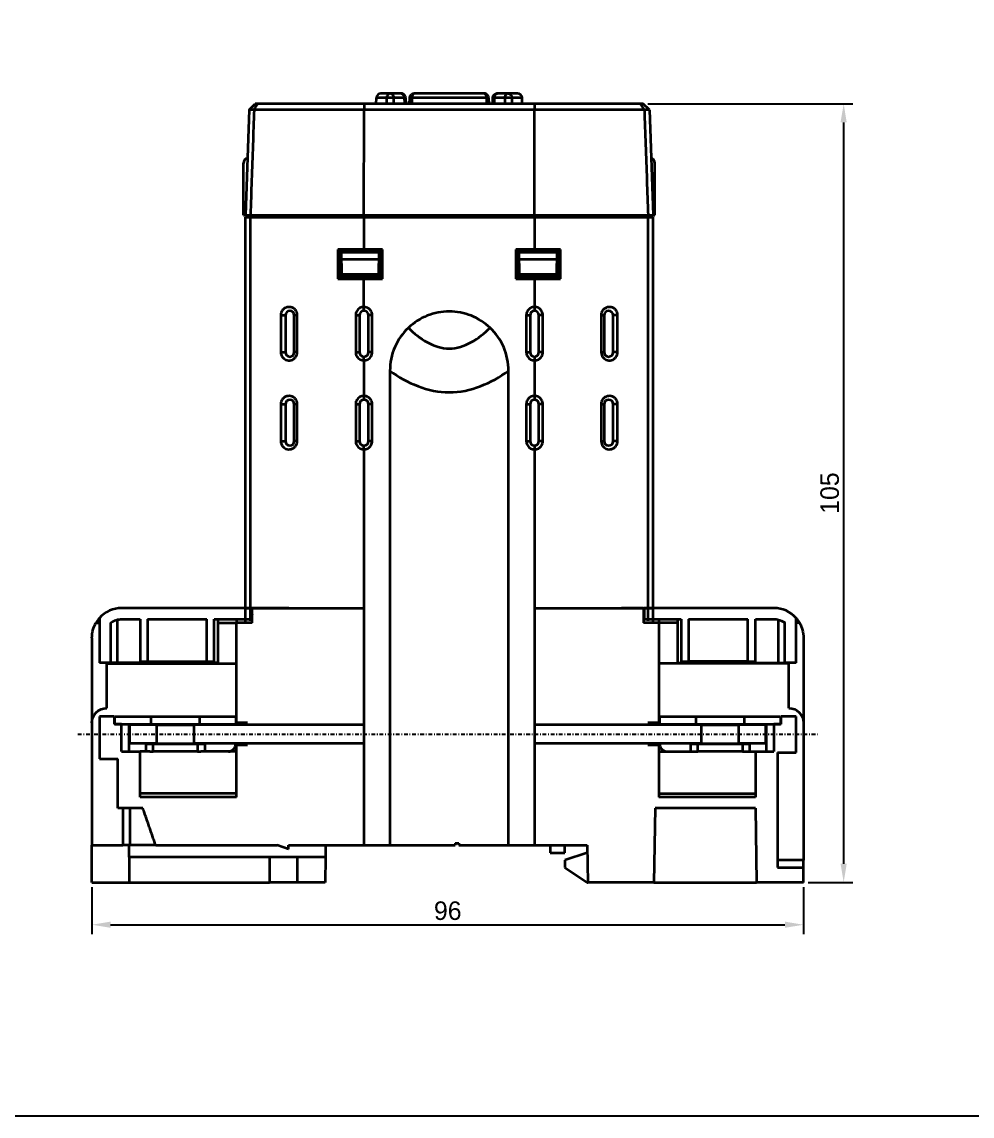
# Model space of a CAD drawing. Header units: millimetres. Extents: x 58 to 898, y 43 to 722.
# Drawn here: x 612.5 to 740.7, y 42.7 to 190.2 of the extents above; entities that cross this region are included whole.
import ezdxf

# ---------------------------------------------------------------- set-up
doc = ezdxf.new("R2010")
doc.units = ezdxf.units.MM
doc.linetypes.add('CENTER', pattern=[2, 1.25, -0.25, 0.25, -0.25])
doc.linetypes.add('DASHDOT', pattern=[1, 0.5, -0.25, 0, -0.25])
for name, color, linetype in [('1', 1, 'CENTER'), ('3', 3, 'Continuous'), ('4', 133, 'Continuous'), ('55', 5, 'Continuous')]:
    doc.layers.add(name, color=color, linetype=linetype)
doc.styles.get("Standard").update_dxf_attribs({"font": 'BareunDotumPro1.ttf'})
doc.dimstyles.new('ISO-25', dxfattribs={"dimtxt": 2.5, "dimasz": 2.5, "dimexe": 1.25, "dimexo": 0.625, "dimtad": 1, "dimtxsty": 'Standard', "dimcen": 2.5, "dimadec": 0, "dimazin": 0, "dimtfac": 1, "dimtmove": 0, "dimatfit": 3, "dimfxl": 0, "dimarcsym": 0})

# ---------------------------------------------------------------- blocks, each defined once
blk = doc.blocks.new('*D152')
at = {"color": 0, "lineweight": -2}
for p, q in [((621.94, 73.57), (621.94, 67.23)), ((717.94, 73.57), (717.94, 67.23)), ((624.44, 68.48), (715.44, 68.48))]:
    blk.add_line(p, q, dxfattribs=at)
at = {"color": 0}
for points in [[(624.44, 68.9), (624.44, 68.07), (621.94, 68.48)], [(715.44, 68.07), (715.44, 68.9), (717.94, 68.48)]]:
    blk.add_solid(points, dxfattribs=at)
at = {"layer": 'Defpoints', "color": 0}
for p in [(621.94, 74.2), (717.94, 74.2), (717.94, 68.48)]:
    blk.add_point(p, dxfattribs=at)
at = {"color": 0, "insert": (669.94, 70.36), "char_height": 2.5, "attachment_point": 5}
blk.add_mtext('96', dxfattribs=at)
blk = doc.blocks.new('*D153')
at = {"color": 0, "lineweight": -2}
for p, q in [((696.94, 179.2), (724.61, 179.2)), ((723.36, 76.7), (723.36, 176.7)), ((718.56, 74.2), (724.61, 74.2))]:
    blk.add_line(p, q, dxfattribs=at)
at = {"color": 0}
for points in [[(723.77, 176.7), (722.94, 176.7), (723.36, 179.2)], [(722.94, 76.7), (723.77, 76.7), (723.36, 74.2)]]:
    blk.add_solid(points, dxfattribs=at)
at = {"layer": 'Defpoints', "color": 0}
for p in [(696.32, 179.2), (723.36, 179.2), (717.94, 74.2)]:
    blk.add_point(p, dxfattribs=at)
at = {"color": 0, "insert": (721.48, 126.7), "char_height": 2.5, "attachment_point": 5, "rotation": 90}
blk.add_mtext('105', dxfattribs=at)

msp = doc.modelspace()

# ---------------------------------------------------------------- linework, layer by layer
at = {"color": 0, "linetype": 'ByBlock', "lineweight": 35}
for p, q in [((663.647, 180.595), (660.913, 180.595)), ((674.856, 180.595), (665.424, 180.595)), ((679.367, 180.595), (676.632, 180.595)), ((643.136, 178.396), (643.964, 179.195)), ((696.316, 179.195), (643.964, 179.195)), ((658.645, 179.195), (658.645, 178.396)), ((660.292, 179.195), (660.313, 180.011)), ((661.694, 180.011), (660.313, 180.011)), ((664.071, 180.011), (662.633, 180.011)), ((664.247, 180.015), (664.273, 179.195)), ((664.789, 179.195), (664.824, 180.021)), ((675.162, 180.011), (665.117, 180.011)), ((675.455, 180.021), (675.49, 179.195)), ((676.006, 179.195), (676.032, 180.015)), ((677.646, 180.011), (676.208, 180.011)), ((679.966, 180.011), (678.586, 180.011)), ((679.988, 179.195), (679.966, 180.011)), ((681.634, 179.195), (681.634, 178.396)), ((697.144, 178.396), (696.316, 179.195)), ((643.136, 178.396), (642.64, 164.195)), ((643.814, 178.403), (643.136, 178.403)), ((696.466, 178.396), (643.814, 178.396)), ((658.64, 164.195), (658.645, 178.396)), ((681.64, 164.195), (681.634, 178.396)), ((697.144, 178.403), (696.466, 178.403)), ((697.144, 178.396), (697.64, 164.195)), ((642.39, 164.195), (642.39, 171.195)), ((697.89, 164.195), (697.89, 171.195)), ((642.39, 164.195), (697.89, 164.195)), ((642.64, 163.895), (697.64, 163.895)), ((642.64, 109.195), (642.64, 163.895)), ((643.14, 164.195), (643.14, 163.895)), ((643.311, 109.464), (643.311, 163.895)), ((658.64, 163.895), (658.64, 159.545)), ((658.645, 164.195), (658.645, 163.895)), ((681.634, 164.195), (681.634, 163.895)), ((681.64, 163.895), (681.64, 159.245)), ((696.968, 109.464), (696.968, 163.895)), ((697.14, 164.195), (697.14, 163.895)), ((697.64, 109.195), (697.64, 163.895)), ((658.64, 159.545), (655.112, 159.546)), ((655.112, 159.545), (655.112, 155.595)), ((658.64, 159.545), (658.646, 159.246)), ((661.14, 159.545), (658.64, 159.545)), ((660.84, 159.245), (661.14, 159.545)), ((661.14, 155.595), (661.14, 159.545)), ((679.44, 159.245), (679.14, 159.545)), ((679.14, 159.545), (679.14, 155.595)), ((681.64, 159.545), (679.14, 159.545)), ((685.167, 159.546), (681.64, 159.545)), ((685.167, 155.595), (685.167, 159.545)), ((660.84, 159.245), (655.413, 159.245)), ((655.44, 159.245), (655.44, 155.895)), ((655.64, 156.195), (655.586, 159.249)), ((655.587, 159.195), (660.692, 159.195)), ((660.675, 158.195), (655.605, 158.195)), ((660.64, 156.195), (660.693, 159.248)), ((660.84, 155.895), (660.84, 159.245)), ((684.866, 159.245), (679.44, 159.245)), ((679.44, 159.245), (679.44, 155.895)), ((679.64, 156.195), (679.586, 159.248)), ((679.587, 159.195), (684.692, 159.195)), ((684.675, 158.195), (679.605, 158.195)), ((684.64, 156.195), (684.693, 159.249)), ((684.84, 155.895), (684.84, 159.245)), ((655.112, 155.595), (658.64, 155.595)), ((655.413, 155.895), (660.84, 155.895)), ((660.64, 156.195), (655.64, 156.195)), ((658.64, 151.295), (658.64, 155.895)), ((658.64, 155.595), (661.14, 155.595)), ((660.84, 155.895), (661.14, 155.595)), ((679.44, 155.895), (679.14, 155.595)), ((679.14, 155.595), (681.64, 155.595)), ((679.44, 155.895), (684.866, 155.895)), ((684.64, 156.195), (679.64, 156.195)), ((681.64, 155.595), (681.633, 155.895)), ((681.64, 155.595), (681.64, 151.795)), ((681.64, 155.595), (685.167, 155.595)), ((647.417, 150.695), (647.417, 145.695)), ((647.417, 150.695), (648.04, 150.695)), ((648.04, 150.695), (648.04, 145.695)), ((649.24, 145.695), (649.24, 150.695)), ((649.639, 150.695), (649.24, 150.695)), ((649.639, 145.695), (649.639, 150.695)), ((657.518, 150.695), (657.518, 145.695)), ((657.518, 150.695), (658.04, 150.695)), ((658.04, 150.695), (658.04, 145.695)), ((659.24, 145.695), (659.24, 150.695)), ((659.74, 150.695), (659.24, 150.695)), ((659.74, 145.695), (659.74, 150.695)), ((680.54, 150.695), (680.54, 145.695)), ((680.54, 150.695), (681.04, 150.695)), ((681.04, 150.695), (681.04, 145.695)), ((681.64, 151.795), (681.64, 151.295)), ((682.24, 145.695), (682.24, 150.695)), ((682.762, 150.695), (682.24, 150.695)), ((682.762, 145.695), (682.762, 150.695)), ((690.641, 150.695), (690.641, 145.695)), ((690.641, 150.695), (691.04, 150.695)), ((691.04, 150.695), (691.04, 145.695)), ((692.24, 145.695), (692.24, 150.695)), ((692.863, 150.695), (692.24, 150.695)), ((692.863, 145.695), (692.863, 150.695)), ((647.417, 145.695), (648.04, 145.695)), ((649.639, 145.695), (649.24, 145.695)), ((657.518, 145.695), (658.04, 145.695)), ((658.64, 144.596), (658.64, 145.096)), ((659.74, 145.695), (659.24, 145.695)), ((680.54, 145.695), (681.04, 145.695)), ((681.64, 145.095), (681.64, 139.795)), ((682.762, 145.695), (682.24, 145.695)), ((690.641, 145.695), (691.04, 145.695)), ((692.863, 145.695), (692.24, 145.695)), ((658.64, 144.595), (658.64, 139.295)), ((662.14, 143.195), (662.14, 79.195)), ((678.14, 79.195), (678.14, 143.195)), ((681.64, 139.795), (681.64, 139.295)), ((647.417, 138.695), (647.417, 133.695)), ((647.417, 138.695), (648.04, 138.695)), ((648.04, 138.695), (648.04, 133.695)), ((649.24, 133.695), (649.24, 138.695)), ((649.639, 138.695), (649.24, 138.695)), ((649.639, 133.695), (649.639, 138.695)), ((657.518, 138.695), (657.518, 133.695)), ((657.518, 138.695), (658.04, 138.695)), ((658.04, 138.695), (658.04, 133.695)), ((659.24, 133.695), (659.24, 138.695)), ((659.74, 138.695), (659.24, 138.695)), ((659.74, 133.695), (659.74, 138.695)), ((680.54, 138.695), (680.54, 133.695)), ((680.54, 138.695), (681.04, 138.695)), ((681.04, 138.695), (681.04, 133.695)), ((682.24, 133.695), (682.24, 138.695)), ((682.762, 138.695), (682.24, 138.695)), ((682.762, 133.695), (682.762, 138.695)), ((690.641, 138.695), (690.641, 133.695)), ((690.641, 138.695), (691.04, 138.695)), ((691.04, 138.695), (691.04, 133.695)), ((692.24, 133.695), (692.24, 138.695)), ((692.863, 138.695), (692.24, 138.695)), ((692.863, 133.695), (692.863, 138.695)), ((647.417, 133.695), (648.04, 133.695)), ((649.639, 133.695), (649.24, 133.695)), ((657.518, 133.695), (658.04, 133.695)), ((658.64, 132.596), (658.64, 133.096)), ((659.74, 133.695), (659.24, 133.695)), ((680.54, 133.695), (681.04, 133.695)), ((681.64, 133.095), (681.64, 79.195)), ((682.762, 133.695), (682.24, 133.695)), ((690.641, 133.695), (691.04, 133.695)), ((692.863, 133.695), (692.24, 133.695)), ((658.64, 132.595), (658.64, 79.195)), ((642.64, 111.195), (658.64, 111.195)), ((681.64, 111.195), (697.64, 111.195)), ((627.04, 92.945), (627.04, 95.445)), ((630.69, 95.445), (627.04, 95.445)), ((630.69, 92.945), (630.69, 95.445)), ((630.69, 95.445), (633.19, 95.445)), ((633.19, 95.445), (635.69, 95.445)), ((635.69, 95.445), (635.69, 92.945)), ((658.64, 95.445), (635.69, 95.445)), ((704.19, 95.445), (681.64, 95.445)), ((704.19, 92.945), (704.19, 95.445)), ((704.19, 95.445), (706.69, 95.445)), ((706.69, 95.445), (709.19, 95.445)), ((712.84, 95.445), (709.19, 95.445)), ((709.19, 95.445), (709.19, 92.945)), ((712.84, 92.945), (712.84, 95.445)), ((630.69, 92.945), (627.04, 92.945)), ((630.69, 92.945), (633.19, 92.945)), ((633.19, 92.945), (635.69, 92.945)), ((658.64, 92.945), (635.69, 92.945)), ((704.19, 92.945), (681.64, 92.945)), ((704.19, 92.945), (706.69, 92.945)), ((706.69, 92.945), (709.19, 92.945)), ((712.84, 92.945), (709.19, 92.945))]:
    msp.add_line(p, q, dxfattribs=at)
msp.add_lwpolyline([(57.955, 623.708), (897.871, 623.708), (897.871, 42.67), (57.955, 42.67)], close=True)
for centre, radius, start, end in [((660.913, 179.995), 0.6, 90, 178.5), ((679.367, 179.995), 0.6, 1.5, 90), ((643.09, 171.195), 0.7, 105.06861, 180), ((697.19, 171.195), 0.7, 0, 74.93139), ((648.64, 150.695), 0.6, 0, 180), ((658.64, 150.695), 0.6, 0, 180), ((681.64, 150.695), 0.6, 0, 180), ((691.64, 150.695), 0.6, 0, 180), ((648.64, 145.695), 0.6, 180, 0), ((658.64, 145.695), 0.6, 180, 0), ((681.64, 145.695), 0.6, 180, 0), ((691.64, 145.695), 0.6, 180, 0), ((648.64, 138.695), 0.6, 0, 180), ((658.64, 138.695), 0.6, 0, 180), ((681.64, 138.695), 0.6, 0, 180), ((691.64, 138.695), 0.6, 0, 180), ((648.64, 133.695), 0.6, 180, 0), ((658.64, 133.695), 0.6, 180, 0), ((681.64, 133.695), 0.6, 180, 0), ((691.64, 133.695), 0.6, 180, 0)]:
    msp.add_arc(centre, radius, start, end, dxfattribs=at)
for points, knots in [([(662.209, 180.595), (662.164, 180.595), (662.071, 180.581), (661.944, 180.518), (661.836, 180.42), (661.756, 180.295), (661.707, 180.156), (661.695, 180.059), (661.694, 180.011)], [0, 0, 0, 0, 0.1362438, 0.27555215, 0.4202648, 0.56889873, 0.71616644, 0.85939692, 0.85939692, 0.85939692, 0.85939692]), ([(662.209, 180.595), (662.247, 180.595), (662.325, 180.58), (662.43, 180.516), (662.518, 180.417), (662.583, 180.293), (662.622, 180.155), (662.632, 180.059), (662.633, 180.011)], [0, 0, 0, 0, 0.11270935, 0.23244214, 0.36365291, 0.50497, 0.64955074, 0.79241549, 0.79241549, 0.79241549, 0.79241549]), ([(663.647, 180.595), (663.684, 180.595), (663.76, 180.581), (663.863, 180.52), (663.95, 180.425), (664.017, 180.303), (664.06, 180.162), (664.07, 180.062), (664.071, 180.011)], [0, 0, 0, 0, 0.10995731, 0.22654428, 0.35372959, 0.4924069, 0.64012642, 0.79246253, 0.79246253, 0.79246253, 0.79246253]), ([(664.247, 180.015), (664.245, 180.066), (664.229, 180.168), (664.166, 180.31), (664.069, 180.431), (663.945, 180.524), (663.801, 180.582), (663.698, 180.595), (663.647, 180.595)], [0, 0, 0, 0, 0.15361297, 0.30706427, 0.46046824, 0.61376785, 0.76720807, 0.92080542, 0.92080542, 0.92080542, 0.92080542]), ([(664.824, 180.021), (664.826, 180.072), (664.844, 180.173), (664.907, 180.313), (665.004, 180.433), (665.128, 180.525), (665.271, 180.582), (665.373, 180.595), (665.424, 180.595)], [0, 0, 0, 0, 0.15252289, 0.30494672, 0.45734734, 0.60968183, 0.76210249, 0.91461845, 0.91461845, 0.91461845, 0.91461845]), ([(665.424, 180.595), (665.396, 180.595), (665.336, 180.578), (665.261, 180.512), (665.199, 180.413), (665.153, 180.29), (665.125, 180.153), (665.118, 180.059), (665.117, 180.011)], [0, 0, 0, 0, 0.08272981, 0.17898447, 0.29513429, 0.42873459, 0.57057774, 0.71307655, 0.71307655, 0.71307655, 0.71307655]), ([(674.856, 180.595), (674.883, 180.595), (674.944, 180.578), (675.019, 180.512), (675.081, 180.413), (675.127, 180.29), (675.155, 180.153), (675.162, 180.059), (675.162, 180.011)], [0, 0, 0, 0, 0.08272935, 0.17898362, 0.29513335, 0.42873384, 0.57057733, 0.71307656, 0.71307656, 0.71307656, 0.71307656]), ([(675.455, 180.021), (675.453, 180.072), (675.436, 180.173), (675.372, 180.313), (675.276, 180.433), (675.152, 180.525), (675.009, 180.582), (674.907, 180.595), (674.856, 180.595)], [0, 0, 0, 0, 0.15252293, 0.30494675, 0.45734737, 0.60968184, 0.7621025, 0.91461845, 0.91461845, 0.91461845, 0.91461845]), ([(676.032, 180.015), (676.034, 180.066), (676.051, 180.168), (676.113, 180.31), (676.21, 180.431), (676.334, 180.524), (676.478, 180.582), (676.581, 180.595), (676.632, 180.595)], [0, 0, 0, 0, 0.15361284, 0.30706417, 0.46046817, 0.6137678, 0.76720805, 0.92080542, 0.92080542, 0.92080542, 0.92080542]), ([(676.632, 180.595), (676.596, 180.595), (676.519, 180.581), (676.416, 180.52), (676.329, 180.425), (676.262, 180.303), (676.22, 180.162), (676.209, 180.062), (676.208, 180.011)], [0, 0, 0, 0, 0.10995726, 0.22654436, 0.35372959, 0.49240683, 0.64012653, 0.79246253, 0.79246253, 0.79246253, 0.79246253]), ([(678.07, 180.595), (678.033, 180.595), (677.955, 180.58), (677.849, 180.516), (677.762, 180.417), (677.697, 180.293), (677.657, 180.155), (677.647, 180.059), (677.646, 180.011)], [0, 0, 0, 0, 0.11270879, 0.23244124, 0.36365203, 0.50496935, 0.64955037, 0.7924155, 0.7924155, 0.7924155, 0.7924155]), ([(678.07, 180.595), (678.116, 180.595), (678.208, 180.581), (678.336, 180.518), (678.443, 180.42), (678.524, 180.295), (678.573, 180.156), (678.585, 180.059), (678.586, 180.011)], [0, 0, 0, 0, 0.13624454, 0.27555328, 0.42026591, 0.56889954, 0.71616687, 0.85939691, 0.85939691, 0.85939691, 0.85939691]), ([(643.814, 178.396), (643.87, 178.482), (643.974, 178.663), (644.154, 178.925), (644.271, 179.105), (644.331, 179.196)], [0, 0, 0, 0, 0.30801006, 0.62672901, 0.95240283, 0.95240283, 0.95240283, 0.95240283]), ([(662.633, 180.011), (662.592, 180.013), (662.503, 180.016), (662.363, 180.019), (662.212, 180.021), (662.062, 180.021), (661.921, 180.02), (661.799, 180.017), (661.726, 180.013), (661.694, 180.011)], [0, 0, 0, 0, 0.1233847, 0.26687139, 0.42090585, 0.57515141, 0.71928332, 0.84362951, 0.93994839, 0.93994839, 0.93994839, 0.93994839]), ([(664.247, 180.015), (664.253, 180.02), (664.195, 180.008), (664.162, 180.017), (664.102, 180.012), (664.071, 180.011)], [0, 0, 0, 0, 0.02390993, 0.08355492, 0.17546587, 0.17546587, 0.17546587, 0.17546587]), ([(665.117, 180.011), (665.076, 180.013), (665.005, 180.014), (664.912, 180.022), (664.858, 180.015), (664.829, 180.025), (664.824, 180.021)], [0, 0, 0, 0, 0.1221673, 0.21549198, 0.27375938, 0.2930552, 0.2930552, 0.2930552, 0.2930552]), ([(675.455, 180.021), (675.45, 180.025), (675.421, 180.015), (675.367, 180.022), (675.274, 180.014), (675.203, 180.013), (675.162, 180.011)], [0, 0, 0, 0, 0.01929018, 0.07755288, 0.17086862, 0.29305515, 0.29305515, 0.29305515, 0.29305515]), ([(676.208, 180.011), (676.177, 180.012), (676.117, 180.017), (676.085, 180.008), (676.027, 180.02), (676.033, 180.015)], [0, 0, 0, 0, 0.09189576, 0.15154966, 0.17546559, 0.17546559, 0.17546559, 0.17546559]), ([(678.586, 180.011), (678.554, 180.013), (678.48, 180.017), (678.359, 180.02), (678.218, 180.021), (678.067, 180.021), (677.917, 180.019), (677.776, 180.016), (677.687, 180.013), (677.646, 180.011)], [0, 0, 0, 0, 0.09629911, 0.22064673, 0.36477543, 0.51902036, 0.67305686, 0.81654017, 0.93994838, 0.93994838, 0.93994838, 0.93994838]), ([(696.466, 178.396), (696.409, 178.482), (696.305, 178.663), (696.125, 178.925), (696.008, 179.105), (695.948, 179.196)], [0, 0, 0, 0, 0.30801502, 0.62673392, 0.95240282, 0.95240282, 0.95240282, 0.95240282]), ([(643.814, 178.396), (643.758, 176.816), (643.646, 173.658), (643.478, 168.925), (643.367, 165.771), (643.311, 164.195)], [0, 0, 0, 0, 4.7419163, 9.4795852, 14.2093843, 14.2093843, 14.2093843, 14.2093843]), ([(696.466, 178.396), (696.522, 176.816), (696.634, 173.658), (696.801, 168.925), (696.913, 165.771), (696.969, 164.195)], [0, 0, 0, 0, 4.7419161, 9.479585, 14.2093843, 14.2093843, 14.2093843, 14.2093843]), ([(655.413, 159.245), (655.38, 159.279), (655.313, 159.345), (655.213, 159.445), (655.145, 159.512), (655.112, 159.545)], [0, 0, 0, 0, 0.1411922, 0.28284437, 0.4249228, 0.4249228, 0.4249228, 0.4249228]), ([(684.866, 159.245), (684.9, 159.279), (684.967, 159.345), (685.067, 159.445), (685.134, 159.512), (685.167, 159.545)], [0, 0, 0, 0, 0.14119249, 0.28284495, 0.42492348, 0.42492348, 0.42492348, 0.42492348]), ([(655.413, 155.895), (655.38, 155.862), (655.313, 155.796), (655.213, 155.696), (655.145, 155.629), (655.112, 155.595)], [0, 0, 0, 0, 0.1411922, 0.28284437, 0.4249228, 0.4249228, 0.4249228, 0.4249228]), ([(684.866, 155.895), (684.9, 155.862), (684.967, 155.796), (685.067, 155.696), (685.134, 155.629), (685.167, 155.595)], [0, 0, 0, 0, 0.14119249, 0.28284495, 0.42492348, 0.42492348, 0.42492348, 0.42492348]), ([(649.639, 150.695), (649.639, 150.77), (649.619, 150.963), (649.504, 151.261), (649.268, 151.543), (648.955, 151.732), (648.603, 151.812), (648.243, 151.779), (647.907, 151.632), (647.635, 151.384), (647.461, 151.066), (647.418, 150.824), (647.417, 150.703), (647.417, 150.695)], [0, 0, 0, 0, 0.2221324, 0.5783093, 0.9430485, 1.3031694, 1.6558879, 2.0089427, 2.3693972, 2.7348392, 3.093664, 3.4376325, 3.4587044, 3.4587044, 3.4587044, 3.4587044]), ([(658.64, 151.795), (658.549, 151.796), (658.36, 151.775), (658.087, 151.671), (657.843, 151.492), (657.657, 151.257), (657.543, 150.985), (657.519, 150.793), (657.518, 150.695)], [0, 0, 0, 0, 0.2726555, 0.5629083, 0.8670848, 1.1698951, 1.4503594, 1.7425563, 1.7425563, 1.7425563, 1.7425563]), ([(659.74, 150.695), (659.74, 150.809), (659.703, 151.042), (659.54, 151.362), (659.28, 151.612), (658.968, 151.764), (658.746, 151.795), (658.64, 151.795)], [0, 0, 0, 0, 0.3394546, 0.6970018, 1.0580584, 1.40182, 1.72069, 1.72069, 1.72069, 1.72069]), ([(670.14, 151.195), (669.134, 151.195), (667.105, 150.809), (665.366, 149.694), (664.637, 149.002)], [0, 0, 0, 0, 3.0161978, 6.0323957, 6.0323957, 6.0323957, 6.0323957]), ([(675.643, 149.002), (674.913, 149.694), (673.175, 150.809), (671.145, 151.195), (670.14, 151.195)], [0, 0, 0, 0, 3.0161978, 6.0323957, 6.0323957, 6.0323957, 6.0323957]), ([(681.64, 151.795), (681.55, 151.795), (681.365, 151.773), (681.097, 151.668), (680.858, 151.488), (680.676, 151.254), (680.565, 150.983), (680.54, 150.792), (680.54, 150.695)], [0, 0, 0, 0, 0.2677824, 0.5535008, 0.8538571, 1.1538191, 1.4325805, 1.7229137, 1.7229137, 1.7229137, 1.7229137]), ([(682.762, 150.695), (682.762, 150.79), (682.736, 150.984), (682.621, 151.26), (682.43, 151.5), (682.184, 151.674), (681.915, 151.776), (681.729, 151.797), (681.64, 151.795)], [0, 0, 0, 0, 0.2825949, 0.5802685, 0.8871319, 1.1892516, 1.4733925, 1.7425521, 1.7425521, 1.7425521, 1.7425521]), ([(692.863, 150.695), (692.863, 150.771), (692.843, 150.965), (692.726, 151.264), (692.489, 151.545), (692.176, 151.733), (691.824, 151.812), (691.464, 151.778), (691.128, 151.63), (690.857, 151.381), (690.684, 151.063), (690.642, 150.822), (690.641, 150.702), (690.641, 150.695)], [0, 0, 0, 0, 0.2251407, 0.5816542, 0.9460881, 1.3059673, 1.6587, 2.0119067, 2.3730002, 2.7392613, 3.0978757, 3.4403777, 3.45869, 3.45869, 3.45869, 3.45869]), ([(647.417, 145.695), (647.416, 145.62), (647.437, 145.426), (647.553, 145.127), (647.79, 144.846), (648.103, 144.658), (648.456, 144.579), (648.816, 144.613), (649.151, 144.761), (649.423, 145.01), (649.595, 145.328), (649.638, 145.569), (649.639, 145.689), (649.639, 145.695)], [0, 0, 0, 0, 0.2251407, 0.5816542, 0.9460881, 1.3059673, 1.6587, 2.0119067, 2.3730002, 2.7392613, 3.0978757, 3.4403777, 3.45869, 3.45869, 3.45869, 3.45869]), ([(657.518, 145.695), (657.518, 145.601), (657.543, 145.407), (657.659, 145.13), (657.85, 144.891), (658.096, 144.716), (658.365, 144.614), (658.55, 144.594), (658.64, 144.596)], [0, 0, 0, 0, 0.2829679, 0.5808845, 0.8878608, 1.1902012, 1.4736991, 1.7425545, 1.7425545, 1.7425545, 1.7425545]), ([(658.64, 144.595), (658.729, 144.595), (658.915, 144.618), (659.183, 144.723), (659.421, 144.904), (659.604, 145.137), (659.714, 145.408), (659.74, 145.599), (659.74, 145.695)], [0, 0, 0, 0, 0.2682515, 0.5544854, 0.8547426, 1.1540319, 1.4327726, 1.7229039, 1.7229039, 1.7229039, 1.7229039]), ([(680.54, 145.695), (680.54, 145.602), (680.565, 145.408), (680.678, 145.134), (680.865, 144.895), (681.106, 144.72), (681.37, 144.617), (681.552, 144.595), (681.64, 144.595)], [0, 0, 0, 0, 0.2815, 0.5773614, 0.8813421, 1.1797974, 1.4587865, 1.7229143, 1.7229143, 1.7229143, 1.7229143]), ([(681.64, 144.596), (681.731, 144.595), (681.92, 144.616), (682.193, 144.72), (682.437, 144.9), (682.623, 145.134), (682.736, 145.407), (682.76, 145.598), (682.762, 145.695)], [0, 0, 0, 0, 0.2731157, 0.5638772, 0.8679502, 1.1700932, 1.4505533, 1.7425462, 1.7425462, 1.7425462, 1.7425462]), ([(690.641, 145.695), (690.64, 145.621), (690.661, 145.428), (690.775, 145.129), (691.012, 144.848), (691.324, 144.659), (691.677, 144.579), (692.036, 144.612), (692.372, 144.759), (692.644, 145.007), (692.818, 145.325), (692.862, 145.567), (692.863, 145.688), (692.863, 145.695)], [0, 0, 0, 0, 0.2221324, 0.5783093, 0.9430485, 1.3031694, 1.6558879, 2.0089427, 2.3693972, 2.7348392, 3.093664, 3.4376325, 3.4587044, 3.4587044, 3.4587044, 3.4587044]), ([(649.639, 138.695), (649.639, 138.77), (649.619, 138.963), (649.504, 139.261), (649.268, 139.543), (648.955, 139.732), (648.603, 139.812), (648.243, 139.779), (647.907, 139.632), (647.635, 139.384), (647.461, 139.066), (647.418, 138.824), (647.417, 138.703), (647.417, 138.695)], [0, 0, 0, 0, 0.2221324, 0.5783093, 0.9430485, 1.3031694, 1.6558879, 2.0089427, 2.3693972, 2.7348392, 3.093664, 3.4376325, 3.4587044, 3.4587044, 3.4587044, 3.4587044]), ([(658.64, 139.795), (658.549, 139.796), (658.36, 139.775), (658.087, 139.671), (657.843, 139.492), (657.657, 139.257), (657.543, 138.985), (657.519, 138.793), (657.518, 138.695)], [0, 0, 0, 0, 0.2726555, 0.5629083, 0.8670848, 1.1698951, 1.4503594, 1.7425563, 1.7425563, 1.7425563, 1.7425563]), ([(659.74, 138.695), (659.74, 138.809), (659.703, 139.042), (659.54, 139.362), (659.28, 139.612), (658.968, 139.764), (658.746, 139.795), (658.64, 139.795)], [0, 0, 0, 0, 0.3394546, 0.6970018, 1.0580584, 1.40182, 1.72069, 1.72069, 1.72069, 1.72069]), ([(681.64, 139.795), (681.55, 139.795), (681.365, 139.773), (681.097, 139.668), (680.858, 139.488), (680.676, 139.254), (680.565, 138.983), (680.54, 138.792), (680.54, 138.695)], [0, 0, 0, 0, 0.2677824, 0.5535008, 0.8538571, 1.1538191, 1.4325805, 1.7229137, 1.7229137, 1.7229137, 1.7229137]), ([(682.762, 138.695), (682.762, 138.79), (682.736, 138.984), (682.621, 139.26), (682.43, 139.5), (682.184, 139.674), (681.915, 139.776), (681.729, 139.797), (681.64, 139.795)], [0, 0, 0, 0, 0.2825949, 0.5802685, 0.8871319, 1.1892516, 1.4733925, 1.7425521, 1.7425521, 1.7425521, 1.7425521]), ([(692.863, 138.695), (692.863, 138.771), (692.843, 138.965), (692.726, 139.264), (692.489, 139.545), (692.176, 139.733), (691.824, 139.812), (691.464, 139.778), (691.128, 139.63), (690.857, 139.381), (690.684, 139.063), (690.642, 138.822), (690.641, 138.702), (690.641, 138.695)], [0, 0, 0, 0, 0.2251407, 0.5816542, 0.9460881, 1.3059673, 1.6587, 2.0119067, 2.3730002, 2.7392613, 3.0978757, 3.4403777, 3.45869, 3.45869, 3.45869, 3.45869]), ([(647.417, 133.695), (647.416, 133.62), (647.437, 133.426), (647.553, 133.127), (647.79, 132.846), (648.103, 132.658), (648.456, 132.579), (648.816, 132.613), (649.151, 132.761), (649.423, 133.01), (649.595, 133.328), (649.638, 133.569), (649.639, 133.689), (649.639, 133.695)], [0, 0, 0, 0, 0.2251407, 0.5816542, 0.9460881, 1.3059673, 1.6587, 2.0119067, 2.3730002, 2.7392613, 3.0978757, 3.4403777, 3.45869, 3.45869, 3.45869, 3.45869]), ([(657.518, 133.695), (657.518, 133.601), (657.543, 133.407), (657.659, 133.13), (657.85, 132.891), (658.096, 132.716), (658.365, 132.614), (658.55, 132.594), (658.64, 132.596)], [0, 0, 0, 0, 0.2829679, 0.5808845, 0.8878608, 1.1902012, 1.4736991, 1.7425545, 1.7425545, 1.7425545, 1.7425545]), ([(658.64, 132.595), (658.729, 132.595), (658.915, 132.618), (659.183, 132.723), (659.421, 132.904), (659.604, 133.137), (659.714, 133.408), (659.74, 133.599), (659.74, 133.695)], [0, 0, 0, 0, 0.2682515, 0.5544854, 0.8547426, 1.1540319, 1.4327726, 1.7229039, 1.7229039, 1.7229039, 1.7229039]), ([(680.54, 133.695), (680.54, 133.602), (680.565, 133.408), (680.678, 133.134), (680.865, 132.895), (681.106, 132.72), (681.37, 132.617), (681.552, 132.595), (681.64, 132.595)], [0, 0, 0, 0, 0.2815, 0.5773614, 0.8813421, 1.1797974, 1.4587865, 1.7229143, 1.7229143, 1.7229143, 1.7229143]), ([(681.64, 132.596), (681.731, 132.595), (681.92, 132.616), (682.193, 132.72), (682.437, 132.9), (682.623, 133.134), (682.736, 133.407), (682.76, 133.598), (682.762, 133.695)], [0, 0, 0, 0, 0.2731157, 0.5638772, 0.8679502, 1.1700932, 1.4505533, 1.7425462, 1.7425462, 1.7425462, 1.7425462]), ([(690.641, 133.695), (690.64, 133.621), (690.661, 133.428), (690.775, 133.129), (691.012, 132.848), (691.324, 132.659), (691.677, 132.579), (692.036, 132.612), (692.372, 132.759), (692.644, 133.007), (692.818, 133.325), (692.862, 133.567), (692.863, 133.688), (692.863, 133.695)], [0, 0, 0, 0, 0.2221324, 0.5783093, 0.9430485, 1.3031694, 1.6558879, 2.0089427, 2.3693972, 2.7348392, 3.093664, 3.4376325, 3.4587044, 3.4587044, 3.4587044, 3.4587044])]:
    msp.add_open_spline(points, degree=3, knots=knots, dxfattribs=at)
for points in [[(675.429, 180.171), (675.421, 180.198), (675.411, 180.225), (675.399, 180.25)], [(676.057, 180.166), (676.065, 180.194), (676.075, 180.22), (676.087, 180.246)], [(676.119, 180.307), (676.134, 180.332), (676.151, 180.356), (676.17, 180.378)], [(661.694, 180.011), (661.692, 179.739), (661.691, 179.467), (661.69, 179.195)], [(662.633, 180.011), (662.632, 179.739), (662.63, 179.467), (662.629, 179.195)], [(664.071, 180.011), (664.08, 179.739), (664.089, 179.467), (664.097, 179.195)], [(665.117, 180.011), (665.105, 179.739), (665.093, 179.467), (665.081, 179.195)], [(675.162, 180.011), (675.174, 179.739), (675.186, 179.467), (675.198, 179.195)], [(676.208, 180.011), (676.199, 179.739), (676.191, 179.467), (676.182, 179.195)], [(677.646, 180.011), (677.648, 179.739), (677.649, 179.467), (677.651, 179.195)], [(678.586, 180.011), (678.587, 179.739), (678.588, 179.467), (678.589, 179.195)], [(664.637, 149.002), (663.856, 148.262), (662.583, 146.445), (662.14, 144.271), (662.14, 143.195)], [(664.637, 149.002), (666.078, 147.532), (670.14, 144.859), (674.201, 147.532), (675.643, 149.002)], [(678.14, 143.195), (678.14, 144.271), (677.696, 146.445), (676.423, 148.262), (675.643, 149.002)], [(662.14, 143.195), (664.435, 141.527), (670.14, 139.049), (675.845, 141.527), (678.14, 143.195)]]:
    msp.add_open_spline(points, degree=3, dxfattribs=at)
at = {"layer": '1', "color": 0, "linetype": 'ByBlock', "lineweight": 35}
for p, q in [((624.431, 109.189), (624.44, 109.195)), ((715.44, 109.195), (715.449, 109.189)), ((625.04, 95.545), (625.04, 96.545)), ((625.04, 96.545), (629.94, 96.545)), ((629.94, 95.545), (629.94, 96.545)), ((636.44, 96.545), (636.44, 95.545)), ((636.44, 96.545), (641.34, 96.545)), ((641.34, 96.545), (641.34, 95.545)), ((698.54, 95.545), (698.54, 96.545)), ((698.54, 96.545), (703.44, 96.545)), ((703.44, 95.545), (703.44, 96.545)), ((709.94, 96.545), (709.94, 95.545)), ((709.94, 96.545), (714.84, 96.545)), ((714.84, 96.545), (714.84, 95.545)), ((625.04, 95.545), (629.94, 95.545)), ((636.44, 95.545), (641.34, 95.545)), ((641.34, 95.445), (641.34, 95.545)), ((698.54, 95.545), (703.44, 95.545)), ((698.54, 95.445), (698.54, 95.545)), ((709.94, 95.545), (714.84, 95.545)), ((629.19, 92.845), (629.19, 91.845)), ((630.19, 92.845), (629.19, 92.845)), ((629.754, 91.845), (630.19, 91.845)), ((630.19, 91.845), (630.19, 92.845)), ((636.19, 92.845), (630.19, 92.845)), ((636.19, 91.845), (630.19, 91.845)), ((636.19, 92.845), (636.19, 91.845)), ((637.19, 92.845), (636.19, 92.845)), ((636.19, 91.845), (636.626, 91.845)), ((637.19, 91.845), (637.19, 92.845)), ((641.34, 92.845), (641.34, 92.946)), ((698.54, 92.845), (698.54, 92.946)), ((702.69, 92.845), (702.69, 91.845)), ((703.69, 92.845), (702.69, 92.845)), ((703.254, 91.845), (703.69, 91.845)), ((703.69, 91.845), (703.69, 92.845)), ((709.69, 92.845), (703.69, 92.845)), ((709.69, 91.845), (703.69, 91.845)), ((709.69, 92.845), (709.69, 91.845)), ((710.69, 92.845), (709.69, 92.845)), ((709.69, 91.845), (710.126, 91.845)), ((710.69, 91.845), (710.69, 92.845))]:
    msp.add_line(p, q, dxfattribs=at)
at = {"layer": '1', "color": 1, "linetype": 'DASHDOT'}
msp.add_line((620.04, 94.195), (719.84, 94.195), dxfattribs=at)
at = {"layer": '1', "color": 0, "linetype": 'ByBlock', "lineweight": 35}
for centre, start, end in [((640.34, 92.845), 270, 0), ((699.54, 92.845), 180, 270)]:
    msp.add_arc(centre, 1, start, end, dxfattribs=at)
for points, knots in [([(629.933, 96.545), (629.937, 96.545), (629.942, 96.545), (629.946, 96.545), (629.951, 96.545), (630.011, 96.545), (630.135, 96.545), (630.259, 96.545), (630.444, 96.545), (630.674, 96.545), (630.904, 96.545), (631.186, 96.545), (631.497, 96.545), (631.807, 96.545), (632.155, 96.545), (632.51, 96.545), (632.733, 96.545), (632.962, 96.545), (633.19, 96.545)], [0, 0, 0, 0, 0.0065665, 0.0065665, 0.0065665, 0.2215752, 0.2215752, 0.2215752, 0.4365838, 0.4365838, 0.4365838, 0.6515924, 0.6515924, 0.6515924, 0.8666011, 0.8666011, 0.8666011, 1, 1, 1, 1]), ([(633.19, 96.545), (633.553, 96.545), (633.922, 96.545), (634.265, 96.545), (634.609, 96.545), (634.936, 96.545), (635.22, 96.545), (635.504, 96.545), (635.753, 96.545), (635.946, 96.545), (636.138, 96.545), (636.281, 96.545), (636.36, 96.545), (636.413, 96.545), (636.437, 96.545), (636.442, 96.545)], [0, 0, 0, 0, 0.214804, 0.214804, 0.214804, 0.429608, 0.429608, 0.429608, 0.6444119, 0.6444119, 0.6444119, 0.8592159, 0.8592159, 0.8592159, 1, 1, 1, 1]), ([(703.433, 96.545), (703.437, 96.545), (703.442, 96.545), (703.446, 96.545), (703.451, 96.545), (703.511, 96.545), (703.635, 96.545), (703.759, 96.545), (703.944, 96.545), (704.174, 96.545), (704.404, 96.545), (704.686, 96.545), (704.997, 96.545), (705.307, 96.545), (705.655, 96.545), (706.01, 96.545), (706.233, 96.545), (706.462, 96.545), (706.69, 96.545)], [0, 0, 0, 0, 0.0065665, 0.0065665, 0.0065665, 0.2215752, 0.2215752, 0.2215752, 0.4365838, 0.4365838, 0.4365838, 0.6515924, 0.6515924, 0.6515924, 0.8666011, 0.8666011, 0.8666011, 1, 1, 1, 1]), ([(706.69, 96.545), (707.053, 96.545), (707.422, 96.545), (707.765, 96.545), (708.109, 96.545), (708.436, 96.545), (708.72, 96.545), (709.004, 96.545), (709.253, 96.545), (709.446, 96.545), (709.638, 96.545), (709.781, 96.545), (709.86, 96.545), (709.913, 96.545), (709.937, 96.545), (709.942, 96.545)], [0, 0, 0, 0, 0.214804, 0.214804, 0.214804, 0.429608, 0.429608, 0.429608, 0.6444119, 0.6444119, 0.6444119, 0.8592159, 0.8592159, 0.8592159, 1, 1, 1, 1]), ([(629.933, 95.545), (629.937, 95.545), (629.942, 95.545), (629.946, 95.545), (629.951, 95.545), (630.011, 95.545), (630.135, 95.545), (630.259, 95.545), (630.444, 95.545), (630.674, 95.545), (630.904, 95.545), (631.186, 95.545), (631.497, 95.545), (631.807, 95.545), (632.155, 95.545), (632.51, 95.545), (632.733, 95.545), (632.962, 95.545), (633.19, 95.545)], [0, 0, 0, 0, 0.0065665, 0.0065665, 0.0065665, 0.2215752, 0.2215752, 0.2215752, 0.4365838, 0.4365838, 0.4365838, 0.6515924, 0.6515924, 0.6515924, 0.8666011, 0.8666011, 0.8666011, 1, 1, 1, 1]), ([(633.19, 95.545), (633.553, 95.545), (633.922, 95.545), (634.265, 95.545), (634.609, 95.545), (634.936, 95.545), (635.22, 95.545), (635.504, 95.545), (635.753, 95.545), (635.946, 95.545), (636.138, 95.545), (636.281, 95.545), (636.36, 95.545), (636.413, 95.545), (636.437, 95.545), (636.442, 95.545)], [0, 0, 0, 0, 0.214804, 0.214804, 0.214804, 0.429608, 0.429608, 0.429608, 0.6444119, 0.6444119, 0.6444119, 0.8592159, 0.8592159, 0.8592159, 1, 1, 1, 1]), ([(703.433, 95.545), (703.437, 95.545), (703.442, 95.545), (703.446, 95.545), (703.451, 95.545), (703.511, 95.545), (703.635, 95.545), (703.759, 95.545), (703.944, 95.545), (704.174, 95.545), (704.404, 95.545), (704.686, 95.545), (704.997, 95.545), (705.307, 95.545), (705.655, 95.545), (706.01, 95.545), (706.233, 95.545), (706.462, 95.545), (706.69, 95.545)], [0, 0, 0, 0, 0.0065665, 0.0065665, 0.0065665, 0.2215752, 0.2215752, 0.2215752, 0.4365838, 0.4365838, 0.4365838, 0.6515924, 0.6515924, 0.6515924, 0.8666011, 0.8666011, 0.8666011, 1, 1, 1, 1]), ([(706.69, 95.545), (707.053, 95.545), (707.422, 95.545), (707.765, 95.545), (708.109, 95.545), (708.436, 95.545), (708.72, 95.545), (709.004, 95.545), (709.253, 95.545), (709.446, 95.545), (709.638, 95.545), (709.781, 95.545), (709.86, 95.545), (709.913, 95.545), (709.937, 95.545), (709.942, 95.545)], [0, 0, 0, 0, 0.214804, 0.214804, 0.214804, 0.429608, 0.429608, 0.429608, 0.6444119, 0.6444119, 0.6444119, 0.8592159, 0.8592159, 0.8592159, 1, 1, 1, 1])]:
    msp.add_open_spline(points, degree=3, knots=knots, dxfattribs=at)
at = {"layer": '3', "color": 0, "linetype": 'ByBlock', "lineweight": 35}
for p, q in [((643.44, 111.195), (625.94, 111.195)), ((643.44, 109.695), (643.44, 111.195)), ((696.44, 111.195), (696.44, 109.695)), ((713.94, 111.195), (696.44, 111.195)), ((622.94, 109.841), (622.94, 109.849)), ((622.94, 109.841), (622.94, 103.796)), ((625.94, 109.695), (628.44, 109.695)), ((628.44, 109.695), (628.44, 103.996)), ((629.44, 109.695), (637.44, 109.695)), ((629.44, 109.695), (629.44, 103.996)), ((637.44, 103.996), (637.44, 109.695)), ((638.44, 103.996), (638.44, 109.695)), ((638.44, 109.695), (643.44, 109.695)), ((696.44, 109.695), (701.44, 109.695)), ((701.44, 109.695), (701.44, 103.996)), ((702.44, 109.695), (710.44, 109.695)), ((702.44, 109.695), (702.44, 103.996)), ((710.44, 103.996), (710.44, 109.695)), ((711.44, 109.695), (713.94, 109.695)), ((711.44, 103.996), (711.44, 109.695)), ((716.94, 109.848), (716.94, 109.841)), ((716.94, 103.796), (716.94, 109.841)), ((624.44, 109.195), (624.44, 103.796)), ((715.44, 103.796), (715.44, 109.195)), ((624.44, 103.796), (622.94, 103.796)), ((625.34, 103.796), (624.44, 103.796)), ((626.54, 103.796), (626.54, 103.696)), ((628.34, 103.796), (628.34, 103.696)), ((628.44, 103.996), (629.44, 103.996)), ((629.34, 103.796), (629.34, 103.696)), ((629.44, 103.996), (633.44, 103.996)), ((633.44, 103.996), (637.44, 103.996)), ((636.54, 103.796), (636.54, 103.696)), ((637.44, 103.996), (638.44, 103.996)), ((701.44, 103.996), (702.44, 103.996)), ((710.44, 103.996), (702.44, 103.996)), ((703.34, 103.796), (703.34, 103.696)), ((710.44, 103.996), (711.44, 103.996)), ((710.54, 103.796), (710.54, 103.696)), ((711.54, 103.796), (711.54, 103.696)), ((713.34, 103.796), (713.34, 103.696)), ((714.539, 103.796), (715.44, 103.796)), ((716.94, 103.796), (715.44, 103.796))]:
    msp.add_line(p, q, dxfattribs=at)
for centre, start, end in [((625.94, 107.195), 90, 138.59038), ((713.94, 107.195), 41.40962, 90)]:
    msp.add_arc(centre, 4, start, end, dxfattribs=at)
for points, knots in [([(624.431, 109.189), (624.598, 109.316), (624.783, 109.422), (624.977, 109.503), (625.235, 109.61), (625.516, 109.675), (625.795, 109.691), (625.843, 109.694), (625.891, 109.695), (625.94, 109.695)], [0, 0, 0, 0, 0.3893039, 0.3893039, 0.3893039, 0.9112795, 0.9112795, 0.9112795, 1, 1, 1, 1]), ([(625.34, 109.623), (625.34, 109.22), (625.34, 108.818), (625.34, 108.415), (625.34, 106.875), (625.34, 105.336), (625.34, 103.796)], [0, 0, 0, 0, 0.2072273, 0.2072273, 0.2072273, 1, 1, 1, 1]), ([(713.94, 109.695), (714.15, 109.695), (714.361, 109.669), (714.565, 109.616), (714.836, 109.546), (715.098, 109.428), (715.331, 109.273), (715.371, 109.246), (715.41, 109.218), (715.449, 109.189)], [0, 0, 0, 0, 0.3893039, 0.3893039, 0.3893039, 0.9112795, 0.9112795, 0.9112795, 1, 1, 1, 1]), ([(714.539, 109.623), (714.539, 109.22), (714.539, 108.818), (714.539, 108.415), (714.539, 106.875), (714.539, 105.336), (714.539, 103.796)], [0, 0, 0, 0, 0.2072273, 0.2072273, 0.2072273, 1, 1, 1, 1]), ([(638.94, 103.796), (634.476, 103.796), (630.012, 103.796), (625.548, 103.796), (625.479, 103.796), (625.41, 103.796), (625.34, 103.796)], [0, 0, 0, 0, 0.9847123, 0.9847123, 0.9847123, 1, 1, 1, 1]), ([(700.94, 103.796), (705.403, 103.796), (709.867, 103.796), (714.331, 103.796), (714.4, 103.796), (714.47, 103.796), (714.539, 103.796)], [0, 0, 0, 0, 0.9847123, 0.9847123, 0.9847123, 1, 1, 1, 1])]:
    msp.add_open_spline(points, degree=3, knots=knots, dxfattribs=at)
for points in [[(638.94, 109.695), (638.94, 107.729), (638.94, 105.762), (638.94, 103.796)], [(700.94, 109.695), (700.94, 107.729), (700.94, 105.762), (700.94, 103.796)]]:
    msp.add_open_spline(points, degree=3, dxfattribs=at)
at = {"layer": '4', "color": 0, "linetype": 'ByBlock', "lineweight": 35}
for p, q in [((696.34, 111.195), (693.39, 111.195)), ((696.34, 111.195), (696.34, 109.195)), ((696.34, 109.695), (696.44, 109.695)), ((698.44, 109.695), (698.44, 109.195)), ((698.44, 109.195), (696.34, 109.195)), ((698.44, 109.195), (698.44, 95.695)), ((700.94, 109.195), (698.44, 109.195)), ((717.404, 109.195), (716.939, 109.195)), ((717.94, 107.195), (717.94, 95.695)), ((715.94, 103.696), (698.44, 103.696)), ((715.94, 97.695), (715.94, 103.696)), ((714.94, 95.545), (714.94, 96.545)), ((716.94, 96.545), (714.94, 96.545)), ((716.94, 91.695), (716.94, 96.545)), ((698.44, 95.695), (696.94, 95.695)), ((698.44, 95.445), (698.44, 95.695)), ((712.94, 91.845), (712.94, 95.545)), ((714.94, 95.545), (713.94, 95.545)), ((713.94, 95.545), (713.94, 91.845)), ((717.94, 95.695), (717.94, 77.195)), ((698.44, 92.695), (696.94, 92.695)), ((698.44, 92.695), (698.44, 92.946)), ((698.44, 92.695), (698.44, 89.695)), ((698.44, 91.845), (703.254, 91.845)), ((710.125, 91.845), (711.44, 91.845)), ((711.44, 91.845), (711.44, 85.695)), ((711.44, 91.845), (713.94, 91.845)), ((714.44, 91.695), (716.94, 91.695)), ((714.44, 91.695), (714.44, 76.195)), ((698.44, 89.695), (698.44, 85.695)), ((698.44, 86.195), (711.44, 86.195)), ((711.44, 85.695), (698.44, 85.695)), ((697.94, 84.195), (697.765, 74.195)), ((711.44, 84.195), (697.94, 84.195)), ((711.44, 84.195), (711.614, 74.195)), ((670.94, 79.495), (671.44, 79.495)), ((670.94, 79.495), (670.94, 79.195)), ((671.44, 79.495), (671.44, 79.195)), ((671.44, 79.195), (688.74, 79.195)), ((683.74, 79.195), (683.74, 78.195)), ((685.74, 78.195), (685.74, 79.195)), ((688.74, 79.195), (688.827, 74.195)), ((683.74, 78.195), (685.74, 78.195)), ((688.757, 78.201), (685.74, 77.195)), ((685.74, 77.195), (685.74, 76.195)), ((717.94, 77.195), (714.44, 77.195)), ((717.94, 76.195), (717.94, 77.195)), ((685.74, 76.195), (688.74, 74.195)), ((714.44, 76.195), (717.94, 76.195)), ((717.94, 74.195), (717.94, 76.195)), ((688.74, 74.195), (688.827, 74.195)), ((697.765, 74.195), (688.827, 74.195)), ((697.765, 74.195), (711.614, 74.195)), ((717.94, 74.195), (711.614, 74.195))]:
    msp.add_line(p, q, dxfattribs=at)
msp.add_arc((713.94, 107.195), 4, 30, 41.41031, dxfattribs=at)
at = {"layer": '4', "color": 0, "linetype": 'ByBlock', "lineweight": 35, "extrusion": (0, 0, -1)}
for centre, radius, start in [((-713.94, 107.195), 4, 150), ((-715.94, 95.695), 2, 90)]:
    msp.add_arc(centre, radius, start, 180, dxfattribs=at)
at = {"layer": '55', "color": 0, "linetype": 'ByBlock', "lineweight": 35}
for p, q in [((643.54, 111.195), (643.44, 111.195)), ((643.54, 109.195), (643.54, 111.195)), ((648.49, 111.195), (643.54, 111.195)), ((641.44, 109.695), (641.44, 109.195)), ((643.54, 109.695), (643.44, 109.695)), ((622.476, 109.195), (622.94, 109.195)), ((638.94, 109.195), (641.44, 109.195)), ((641.44, 95.695), (641.44, 109.195)), ((643.54, 109.195), (641.44, 109.195)), ((621.94, 107.195), (621.94, 95.695)), ((623.94, 103.696), (641.44, 103.696)), ((623.94, 97.695), (623.94, 103.696)), ((624.94, 96.545), (622.94, 96.545)), ((622.94, 96.545), (622.94, 90.845)), ((624.94, 96.545), (624.94, 95.545)), ((621.94, 95.695), (621.94, 79.195)), ((625.94, 95.545), (624.94, 95.545)), ((625.94, 91.845), (625.94, 95.545)), ((626.94, 91.845), (626.94, 95.545)), ((642.94, 95.695), (641.44, 95.695)), ((641.44, 95.695), (641.44, 95.445)), ((625.94, 91.845), (628.44, 91.845)), ((628.44, 85.695), (628.44, 91.845)), ((629.754, 91.845), (628.44, 91.845)), ((641.44, 91.845), (636.625, 91.845)), ((641.44, 92.946), (641.44, 92.695)), ((642.94, 92.695), (641.44, 92.695)), ((641.44, 89.695), (641.44, 92.695)), ((622.94, 90.845), (625.44, 90.845)), ((625.44, 84.195), (625.44, 90.845)), ((641.44, 85.695), (641.44, 89.695)), ((641.44, 86.195), (628.44, 86.195)), ((641.44, 85.695), (628.44, 85.695)), ((628.809, 84.195), (625.44, 84.195)), ((626.11, 84.196), (626.11, 79.195)), ((621.94, 74.195), (621.94, 79.196)), ((621.94, 79.195), (626.11, 79.195)), ((627.043, 79.195), (626.11, 79.195)), ((626.94, 77.595), (626.94, 79.195)), ((630.54, 79.195), (627.043, 79.195)), ((630.54, 79.195), (646.94, 79.195)), ((648.44, 78.695), (646.94, 79.195)), ((648.44, 79.195), (670.94, 79.195)), ((648.44, 78.695), (648.44, 79.195)), ((653.44, 79.195), (653.426, 77.595)), ((626.94, 77.595), (626.94, 74.195)), ((628.324, 77.595), (626.94, 77.595)), ((645.875, 77.595), (645.871, 74.195)), ((649.657, 74.195), (649.658, 77.595)), ((653.426, 77.595), (653.396, 74.195)), ((621.94, 74.195), (626.94, 74.195)), ((626.94, 74.195), (645.871, 74.195)), ((649.657, 74.195), (645.871, 74.195)), ((653.396, 74.195), (649.657, 74.195))]:
    msp.add_line(p, q, dxfattribs=at)
msp.add_arc((625.94, 107.195), 4, 138.67969, 150, dxfattribs=at)
at = {"layer": '55', "color": 0, "linetype": 'ByBlock', "lineweight": 35, "extrusion": (0, 0, -1)}
for centre, radius, end in [((-625.94, 107.195), 4, 30), ((-623.94, 95.695), 2, 90)]:
    msp.add_arc(centre, radius, 0, end, dxfattribs=at)
at = {"layer": '55', "color": 0, "linetype": 'ByBlock', "lineweight": 35}
for points, degree in [([(643.441, 110.367), (643.447, 110.369), (643.452, 110.37), (643.458, 110.371)], 3), ([(627.032, 84.195), (627.036, 82.529), (627.039, 80.862), (627.043, 79.195)], 3), ([(630.54, 79.195), (628.809, 84.195)], 1), ([(645.875, 77.595), (628.324, 77.595)], 1)]:
    msp.add_open_spline(points, degree=degree, dxfattribs=at)
for points, knots in [([(643.5, 110.377), (643.505, 110.377), (643.509, 110.377), (643.514, 110.376), (643.531, 110.373), (643.54, 110.362), (643.54, 110.344)], [0, 0, 0, 0, 0.1653447, 0.1653447, 0.1653447, 1, 1, 1, 1]), ([(649.658, 77.595), (648.477, 77.595), (647.296, 77.595), (646.115, 77.595), (646.035, 77.595), (645.955, 77.595), (645.875, 77.595)], [0, 0, 0, 0, 0.9366564, 0.9366564, 0.9366564, 1, 1, 1, 1]), ([(653.426, 77.595), (653.421, 77.595), (653.416, 77.595), (653.412, 77.595), (652.161, 77.595), (650.909, 77.595), (649.658, 77.595)], [0, 0, 0, 0, 0.0037067, 0.0037067, 0.0037067, 1, 1, 1, 1])]:
    msp.add_open_spline(points, degree=3, knots=knots, dxfattribs=at)

# ---------------------------------------------------------------- dimensions: what is measured, and where the dimension line sits
dim = msp.add_linear_dim(base=(723.358, 179.195), p1=(717.94, 74.195), p2=(696.316, 179.195), angle=90, dimstyle='ISO-25', override={"dimfxl": 3})
dim.commit()
dim.dimension.update_dxf_attribs({"geometry": '*D153', "text_midpoint": (721.483, 126.695)})
dim = msp.add_linear_dim(base=(717.94, 68.484), p1=(621.94, 74.195), p2=(717.94, 74.195), dimstyle='ISO-25', override={"dimfxl": 3})
dim.commit()
dim.dimension.update_dxf_attribs({"geometry": '*D152', "text_midpoint": (669.94, 70.359)})

doc.saveas('drawing.dxf')
